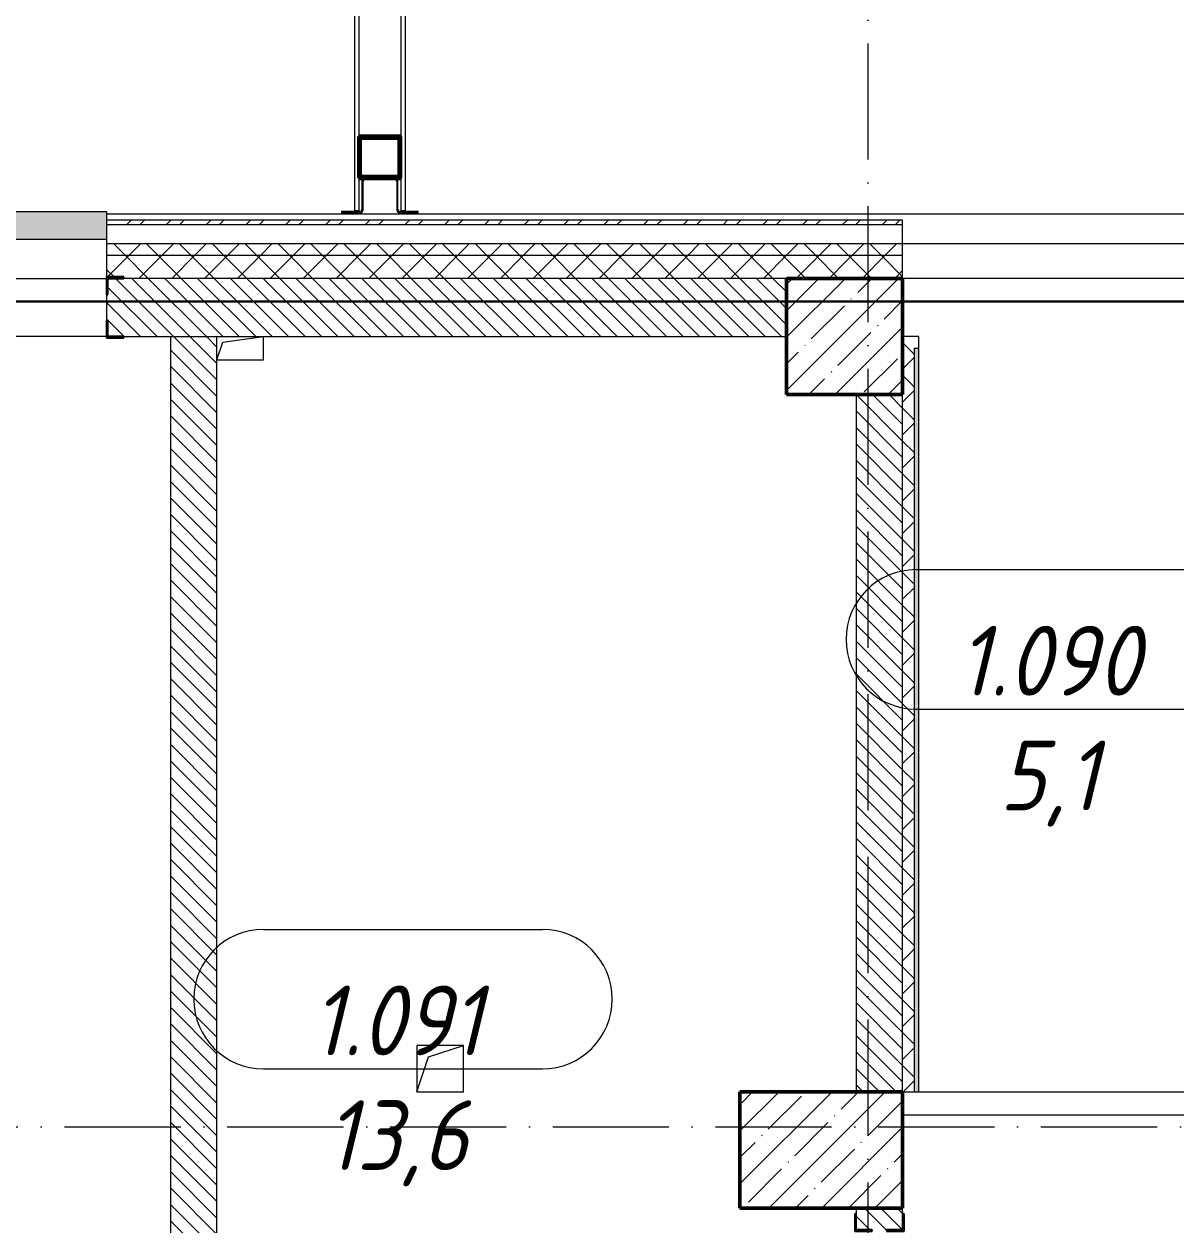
# Model space of a CAD drawing. Header units: millimetres. Extents: x -401725 to 250493, y 305116 to 802890.
# Drawn here: x -91045 to -86089, y 540624 to 545791 of the extents above; entities that cross this region are included whole.
import ezdxf

# ---------------------------------------------------------------- set-up
doc = ezdxf.new("R2010")
doc.units = ezdxf.units.MM
doc.linetypes.add('50_200_ШТРИХ_1Т_ш5_п1_п1_', pattern=[700, 500, -100, 0, -100])
for name, color, linetype, lineweight, true_color in [('A-AREA-IDEN-1', 7, 'Continuous', 9, 0x000000), ('A-GLAZ-____-OTLN-1', 7, 'Continuous', 9, 0xc0c0c0), ('A-WALL-____-PATT-2', 7, 'Continuous', 9, 0x787878)]:
    doc.layers.add(name, color=color, linetype=linetype, lineweight=lineweight, true_color=true_color)
for name, color, linetype, lineweight in [('A-FLOR-____-OTLN', 7, 'Continuous', 9), ('A-GENM-____-MCUT', 7, 'Continuous', 25), ('A-GENM-____-OTLN', 7, 'Continuous', 9), ('A-GENM-____-OTLN-1', 7, 'Continuous', 25), ('A-GLAZ-____-OTLN', 7, 'Continuous', 9), ('A-WALL-____-MCUT', 7, 'Continuous', 13), ('A-WALL-____-MCUT-1', 7, 'Continuous', 9), ('A-WALL-____-OTLN', 7, 'Continuous', 9), ('A-WALL-____-PATT-1', 7, 'Continuous', 9), ('A-WALL-FNSH-MCUT-1', 7, 'Continuous', 9), ('I-WALL-____-OTLN', 7, 'Continuous', 9), ('S-BEAM-____-MCUT', 7, 'Continuous', 53), ('S-BEAM-____-OTLN', 7, 'Continuous', 9), ('S-COLS-____-MCUT', 7, 'Continuous', 50), ('S-COLS-____-OTLN', 7, 'Continuous', 9), ('S-GRID-____-OTLN-1', 7, '50_200_ШТРИХ_1Т_ш5_п1_п1_', 9), ('Текстовые примечания', 7, 'Continuous', 9)]:
    doc.layers.add(name, color=color, linetype=linetype, lineweight=lineweight)
doc.styles.add('ISOCPEUR_I', font='isocpeui.ttf', dxfattribs={"width": 0.9, "height": 2.5})
pattern_1 = [(135, (-176515.067, 459015.94), (-35.35534, -35.35534), [])]
pattern_2 = [(45, (-176515.07, 459015.94), (-85.53659, 85.53659), []), (45, (-176458.04, 459015.94), (-85.53659, 85.53659), [])]
pattern_3 = [(45, (-176515.07, 459015.94), (-70.71068, 70.71068), []), (135, (-176515.07, 459015.94), (-70.71068, -70.71068), [])]

# ---------------------------------------------------------------- blocks, each defined once
blk = doc.blocks.new('BSC_Колонна _Прямоугольная - 500х500-V44-АР1_План отверстий 1 этажа в осях 1-64_Ю-ЯЯ')
at = {"layer": 'S-COLS-____-OTLN'}
h = blk.add_hatch(dxfattribs=at)
h.set_pattern_fill('FP_51', color=256, style=0, pattern_type=2)
h.set_pattern_definition([(45, (-89000, -85431.04), (-114.04925, 114.04925), []), (45, (-88885.95, -85431.04), (-114.04925, 114.04925), [201.613, -40.323, 3.353, -36.97])])
h.paths.add_polyline_path([(-250, -250), (250, -250), (250, 250), (-250, 250)], flags=0)
at = {"layer": 'S-COLS-____-MCUT'}
for p, q in [((250, 250), (-250, 250)), ((-250, 250), (-250, -250)), ((250, -250), (250, 250)), ((-250, -250), (250, -250))]:
    blk.add_line(p, q, dxfattribs=at)
blk = doc.blocks.new('BSC_Колонна _Прямоугольная - 500х700-V165-АР1_План отверстий 1 этажа в осях 1-64_Ю-ЯЯ')
at = {"layer": 'S-COLS-____-OTLN'}
h = blk.add_hatch(dxfattribs=at)
h.set_pattern_fill('FP_177', color=256, style=0, pattern_type=2)
h.set_pattern_definition([(315, (-81931.04, 88900), (114.04925, 114.04925), []), (315, (-81931.04, 88785.95), (114.04925, 114.04925), [201.613, -40.323, 3.353, -36.97])])
h.paths.add_polyline_path([(-250, -350), (250, -350), (250, 350), (-250, 350)], flags=0)
at = {"layer": 'S-COLS-____-MCUT'}
for p, q in [((250, 350), (-250, 350)), ((-250, 350), (-250, -350)), ((250, -350), (250, 350)), ((-250, -350), (250, -350))]:
    blk.add_line(p, q, dxfattribs=at)
blk = doc.blocks.new('Фахверк_СКБ_Уголок - 250_2700-27497298-АР1_План отверстий 1 этажа в осях 1-64_Ю-ЯЯ')
at = {"layer": 'A-GENM-____-MCUT'}
for p, q in [((200, 181), (125, 181)), ((125, 181), (125, 106)), ((131, 106), (131, 175)), ((131, 175), (200, 175)), ((200, 175), (200, 181)), ((125, 106), (131, 106)), ((131, -6), (125, -6)), ((125, -6), (125, -81)), ((131, -75), (131, -6)), ((125, -81), (200, -81)), ((200, -75), (131, -75)), ((200, -81), (200, -75))]:
    blk.add_line(p, q, dxfattribs=at)
blk = doc.blocks.new('Каркас несущий 3 - Каркас несущий 1-27570357-АР1_План отверстий 1 этажа в осях 1-64_Ю-ЯЯ')
at = {"layer": 'S-BEAM-____-MCUT'}
for p, q in [((86910.3, 86292), (86910.3, 86112)), ((87090.3, 86292), (86910.3, 86292)), ((86916.3, 86286), (87084.3, 86286)), ((86916.3, 86118), (86916.3, 86286)), ((87084.3, 86286), (87084.3, 86118)), ((87090.3, 86112), (87090.3, 86292)), ((86910.3, 86112), (87090.3, 86112)), ((87084.3, 86118), (86916.3, 86118))]:
    blk.add_line(p, q, dxfattribs=at)
blk = doc.blocks.new('Каркас несущий 6 - Каркас несущий 2-27571040-АР1_План отверстий 1 этажа в осях 1-64_Ю-ЯЯ')
at = {"layer": 'S-BEAM-____-OTLN'}
for p, q in [((86891.3, 89546.9), (86891.3, 85971)), ((86891.3, 89546.9), (86892.3, 89546.9)), ((86892.3, 89546.9), (86910.3, 89546.9)), ((86910.3, 89546.9), (86911.3, 89546.9)), ((86911.3, 89322), (86911.3, 89546.9)), ((87091.3, 89546.9), (87091.3, 85971)), ((87091.3, 89546.9), (87092.3, 89546.9)), ((87092.3, 89546.9), (87110.3, 89546.9)), ((87110.3, 89546.9), (87111.3, 89546.9)), ((87111.3, 85971), (87111.3, 89546.9)), ((86911.3, 86292), (86911.3, 89142.1)), ((86911.3, 85971), (86911.3, 86112)), ((86892.3, 85971), (86891.3, 85971)), ((86910.3, 85971), (86892.3, 85971)), ((86911.3, 85971), (86910.3, 85971)), ((87092.3, 85971), (87091.3, 85971)), ((87110.3, 85971), (87092.3, 85971)), ((87111.3, 85971), (87110.3, 85971))]:
    blk.add_line(p, q, dxfattribs=at)
blk = doc.blocks.new('_Загрузка_Элементы крепления фасадных ламелей2 - _Загрузка_Элементы крепления фасадных ламелей-27588014-АР1_План отверстий 1 этажа в осях 1-64_Ю-ЯЯ')
at = {"layer": 'S-BEAM-____-OTLN'}
for p, q in [((86923.7, 86099.4), (86923.7, 85978.5)), ((86928.7, 85978.4), (86928.7, 86099.3)), ((86938.1, 86108.9), (87063.9, 86108.9)), ((86938.1, 86107), (87063.9, 86107)), ((87073.3, 86099.3), (87073.3, 85978.4)), ((87078.3, 85978.5), (87078.3, 86099.4)), ((86914.1, 85968.9), (86836, 85968.9)), ((86836, 85968.9), (86836, 85963.9)), ((86836, 85963.9), (86914.2, 85963.9)), ((86836, 85963.9), (86836, 85962)), ((86836, 85962), (86914.2, 85962)), ((86928.7, 85976.6), (86928.7, 85978.4)), ((87073.3, 85978.4), (87073.3, 85976.6)), ((87087.8, 85963.9), (87166, 85963.9)), ((87087.8, 85962), (87166, 85962)), ((87166, 85968.9), (87087.9, 85968.9)), ((87166, 85963.9), (87166, 85968.9)), ((87166, 85962), (87166, 85963.9))]:
    blk.add_line(p, q, dxfattribs=at)
for centre, radius, start, end in [((86938.7, 86098.9), 15, 121.1832, 178.1584), ((86938.7, 86098.9), 10, 93.3015, 177.7445), ((86938.7, 86097.1), 10, 93.3015, 177.7445), ((87063.3, 86098.9), 10, 2.2555, 86.6985), ((87063.3, 86097.1), 10, 2.2555, 86.6985), ((87063.3, 86098.9), 15, 1.8416, 58.8168), ((86913.7, 85978.8), 10, 272.2555, 357.7445), ((86913.7, 85978.8), 15, 271.8416, 358.1584), ((86913.7, 85977), 15, 271.8416, 358.1584), ((87088.3, 85978.8), 15, 181.8416, 268.1584), ((87088.3, 85977), 15, 181.8416, 268.1584), ((87088.3, 85978.8), 10, 182.2555, 267.7445)]:
    blk.add_arc(centre, radius, start, end, dxfattribs=at)
blk = doc.blocks.new('Фахверк_СКБ_Уголок - 200_4010-27904266-АР1_План отверстий 1 этажа в осях 1-64_Ю-ЯЯ')
at = {"layer": 'A-GENM-____-MCUT'}
for p, q in [((125, 156), (50, 156)), ((50, 156), (50, 150)), ((125, 81), (125, 156)), ((50, 150), (119, 150)), ((119, 150), (119, 81)), ((119, 81), (125, 81)), ((125, 19), (119, 19)), ((119, 19), (119, -50)), ((125, -56), (125, 19)), ((119, -50), (50, -50)), ((50, -50), (50, -56)), ((50, -56), (125, -56))]:
    blk.add_line(p, q, dxfattribs=at)
blk = doc.blocks.new('AR_Отверстие прямоугольное _в плите_ - AR_Отверстие прямоугольное _в плите_-30459597-АР1_План отверстий 1 этажа в осях 1-64_Ю-ЯЯ')
at = {"layer": 'A-GENM-____-OTLN'}
for p, q in [((100, 100), (-100, 100)), ((-100, 100), (-100, -100)), ((-50, 50), (100, 100)), ((100, -100), (100, 100)), ((-100, -100), (-50, 50)), ((-100, -100), (100, -100))]:
    blk.add_line(p, q, dxfattribs=at)
blk = doc.blocks.new('AR_Отверстие прямоугольное _в плите_ - AR_Отверстие прямоугольное _в плите_-V209-АР1_План отверстий 1 этажа в осях 1-64_Ю-ЯЯ')
at = {"layer": 'A-GENM-____-OTLN'}
for p, q in [((-100, -50), (-75, 25)), ((-75, 25), (100, 50)), ((100, -50), (100, 50)), ((-100, -50), (100, -50))]:
    blk.add_line(p, q, dxfattribs=at)
blk = doc.blocks.new('Отлив_СКБ - Отлив витража_120_НВФ-31885689-АР1_План отверстий 1 этажа в осях 1-64_Ю-ЯЯ')
at = {"layer": 'A-GLAZ-____-OTLN-1'}
for points in [[(1800, 2), (1800, 120), (0, 120), (0, 2), (749.6, 2)], [(1800, 0), (1800, 2), (0, 2), (0, 0), (749.6, 0)]]:
    blk.add_hatch(color=256, dxfattribs=at).paths.add_polyline_path(points, flags=0)
at = {"layer": 'A-GLAZ-____-OTLN'}
for p, q in [((0, 83), (0, 120)), ((1800, 120), (0, 120)), ((1800, 120), (1800, 83)), ((0, 2), (1800, 2)), ((1800, 0), (0, 0))]:
    blk.add_line(p, q, dxfattribs=at)
blk = doc.blocks.new('AAR_СКБ_Марка_помещения_1_5 ммп - Номер _ Площадь-27962135-АИ_План этажа_Стены_1')
at = {"layer": 'A-AREA-IDEN-1'}
for p, q in [((-2.987, 3), (3.013, 3)), ((-2.987, 0), (3.013, 0))]:
    blk.add_line(p, q, dxfattribs=at)
for centre, start, end in [((-2.987, 1.5), 90, 270), ((3.013, 1.5), 270, 90)]:
    blk.add_arc(centre, 1.5, start, end, dxfattribs=at)

msp = doc.modelspace()

# ---------------------------------------------------------------- hatches: boundary and pattern name
at = {"layer": 'A-WALL-____-PATT-1'}
h = msp.add_hatch(dxfattribs=at)
h.set_pattern_fill('FP_3', color=256, style=0, pattern_type=2)
h.set_pattern_definition(pattern_2)
h.paths.add_polyline_path([(-88155.4428, 544926.983), (-87505.0675, 544926.983), (-87505.0675, 544946.983), (-90690.0675, 544946.983), (-90690.0675, 544926.983), (-89039.1932, 544926.983)], flags=0)
h.paths.add_polyline_path([(-93615.0675, 544926.983), (-92490.0675, 544926.983), (-92490.0675, 544946.983), (-93615.0675, 544946.983)], flags=0)
h.paths.add_polyline_path([(-95415.0675, 544926.983), (-95415.0675, 544946.983), (-99465.0675, 544946.983), (-99465.0675, 544926.983), (-96992.9462, 544926.983)], flags=0)
h.paths.add_polyline_path([(-101411.6978, 544926.983), (-101265.0675, 544926.983), (-101265.0675, 544946.983), (-101780.0675, 544946.983), (-101780.0675, 544926.983)], flags=0)
h = msp.add_hatch(dxfattribs=at)
h.set_pattern_fill('FP_3', color=256, style=0, pattern_type=2)
h.set_pattern_definition(pattern_2)
h.paths.add_polyline_path([(-75035.0675, 544926.983), (-75015.0675, 544926.983), (-75015.0675, 544946.983), (-78915.0675, 544946.983), (-78915.0675, 544926.983), (-75782.9382, 544926.983)], flags=0)
h.paths.add_polyline_path([(-80915.0675, 544926.983), (-80315.0675, 544926.983), (-80315.0675, 544946.983), (-80915.0675, 544946.983)], flags=0)
h.paths.add_polyline_path([(-83015.0675, 544926.983), (-83015.0675, 544946.983), (-83715.0675, 544946.983), (-83715.0675, 544926.983)], flags=0)
h.paths.add_polyline_path([(-87265.0675, 544926.983), (-87265.0675, 544946.983), (-87505.0675, 544946.983), (-87505.0675, 544926.983)], flags=0)
h.paths.add_polyline_path([(-85865.0675, 544926.983), (-85515.0675, 544926.983), (-85515.0675, 544946.983), (-85865.0675, 544946.983)], flags=0)
h = msp.add_hatch(dxfattribs=at)
h.set_pattern_fill('FP_1', color=256, style=0, pattern_type=2)
h.set_pattern_definition(pattern_3)
h.paths.add_polyline_path([(-88155.4428, 544796.983), (-87505.0675, 544796.983), (-87505.0675, 544846.983), (-90690.0675, 544846.983), (-90690.0675, 544796.983), (-89039.1932, 544796.983)], flags=0)
h.paths.add_polyline_path([(-93615.0675, 544796.983), (-92490.0675, 544796.983), (-92490.0675, 544846.983), (-93615.0675, 544846.983)], flags=0)
h.paths.add_polyline_path([(-95415.0675, 544796.983), (-95415.0675, 544846.983), (-99465.0675, 544846.983), (-99465.0675, 544796.983), (-96992.9462, 544796.983)], flags=0)
h.paths.add_polyline_path([(-101780.0675, 544796.983), (-101265.0675, 544796.983), (-101265.0675, 544846.983), (-101780.0675, 544846.983)], flags=0)
h = msp.add_hatch(dxfattribs=at)
h.set_pattern_fill('FP_1', color=256, style=0, pattern_type=2)
h.set_pattern_definition(pattern_3)
h.paths.add_polyline_path([(-87505.0675, 544696.983), (-87505.0675, 544796.983), (-90690.0675, 544796.983), (-90690.0675, 544702.983), (-90615.0675, 544702.983), (-90615.0675, 544696.983), (-87765.0675, 544696.983)], flags=0)
h.paths.add_polyline_path([(-93115.0675, 544696.983), (-92565.0675, 544696.983), (-92565.0675, 544702.983), (-92490.0675, 544702.983), (-92490.0675, 544796.983), (-93615.0675, 544796.983), (-93615.0675, 544696.983), (-93457.9448, 544696.983)], flags=0)
h.paths.add_polyline_path([(-95490.0675, 544696.983), (-95490.0675, 544702.983), (-95415.0675, 544702.983), (-95415.0675, 544796.983), (-99465.0675, 544796.983), (-99465.0675, 544702.983), (-99390.0675, 544702.983), (-99390.0675, 544696.983), (-96992.9462, 544696.983)], flags=0)
h.paths.add_polyline_path([(-101411.6978, 544696.983), (-101265.0675, 544696.983), (-101265.0675, 544796.983), (-101780.0675, 544796.983), (-101780.0675, 544696.983), (-101765.0675, 544696.983)], flags=0)
h = msp.add_hatch(dxfattribs=at)
h.set_pattern_fill('FP_1', color=256, style=0, pattern_type=2)
h.set_pattern_definition(pattern_3)
h.paths.add_polyline_path([(-75265.0675, 544796.983), (-75165.0675, 544796.983), (-75165.0675, 544846.983), (-78915.0675, 544846.983), (-78915.0675, 544796.983), (-75782.9382, 544796.983)], flags=0)
h.paths.add_polyline_path([(-83015.0675, 544796.983), (-83015.0675, 544846.983), (-83715.0675, 544846.983), (-83715.0675, 544796.983)], flags=0)
h.paths.add_polyline_path([(-80315.0675, 544796.983), (-80315.0675, 544846.983), (-80915.0675, 544846.983), (-80915.0675, 544796.983)], flags=0)
h.paths.add_polyline_path([(-85515.0675, 544796.983), (-85515.0675, 544846.983), (-85865.0675, 544846.983), (-85865.0675, 544796.983)], flags=0)
h.paths.add_polyline_path([(-87265.0675, 544796.983), (-87265.0675, 544846.983), (-87505.0675, 544846.983), (-87505.0675, 544796.983)], flags=0)
h = msp.add_hatch(dxfattribs=at)
h.set_pattern_fill('FP_1', color=256, style=0, pattern_type=2)
h.set_pattern_definition(pattern_3)
h.paths.add_polyline_path([(-75265.0675, 544696.983), (-75265.0675, 544796.983), (-78915.0675, 544796.983), (-78915.0675, 544696.983), (-75782.9382, 544696.983)], flags=0)
h.paths.add_polyline_path([(-80315.0675, 544696.983), (-80315.0675, 544796.983), (-80915.0675, 544796.983), (-80915.0675, 544696.983)], flags=0)
h.paths.add_polyline_path([(-83015.0675, 544696.983), (-83015.0675, 544796.983), (-83715.0675, 544796.983), (-83715.0675, 544702.983), (-83640.0675, 544702.983), (-83640.0675, 544696.983), (-83515.0675, 544696.983)], flags=0)
h.paths.add_polyline_path([(-87265.0675, 544696.983), (-87265.0675, 544796.983), (-87505.0675, 544796.983), (-87505.0675, 544696.983)], flags=0)
h.paths.add_polyline_path([(-85590.0675, 544696.983), (-85590.0675, 544702.983), (-85515.0675, 544702.983), (-85515.0675, 544796.983), (-85865.0675, 544796.983), (-85865.0675, 544702.983), (-85790.0675, 544702.983), (-85790.0675, 544696.983)], flags=0)
h = msp.add_hatch(dxfattribs=at)
h.set_pattern_fill('FP_6', color=256, style=0, pattern_type=2)
h.set_pattern_definition(pattern_1)
h.paths.add_polyline_path([(-90615.0675, 544446.983), (-87765.0675, 544446.983), (-87765.0675, 544696.983), (-90684.0675, 544696.983), (-90684.0675, 544627.983), (-90690.0675, 544627.983), (-90690.0675, 544515.983), (-90684.0675, 544515.983), (-90684.0675, 544446.983)], flags=0)
h.paths.add_polyline_path([(-93115.0675, 544446.983), (-92496.0675, 544446.983), (-92496.0675, 544515.983), (-92490.0675, 544515.983), (-92490.0675, 544627.983), (-92496.0675, 544627.983), (-92496.0675, 544696.983), (-93115.0675, 544696.983), (-93115.0675, 544515.983)], flags=0)
h = msp.add_hatch(dxfattribs=at)
h.set_pattern_fill('FP_6', color=256, style=0, pattern_type=2)
h.set_pattern_definition(pattern_1)
h.paths.add_polyline_path([(-90415.0675, 536696.983), (-90215.0675, 536696.983), (-90215.0675, 537196.983), (-90415.0675, 537196.983), (-90415.0675, 536896.983)], flags=0)
h.paths.add_polyline_path([(-90347.4142, 537696.983), (-90215.0675, 537696.983), (-90215.0675, 544446.983), (-90415.0675, 544446.983), (-90415.0675, 537696.983)], flags=0)
h = msp.add_hatch(dxfattribs=at)
h.set_pattern_fill('FP_1', color=256, style=0, pattern_type=2)
h.set_pattern_definition(pattern_3)
h.paths.add_polyline_path([(-87265.0675, 541196.983), (-87215.0675, 541196.983), (-87215.0675, 544446.983), (-87265.0675, 544446.983), (-87265.0675, 542071.5607)], flags=0)
h = msp.add_hatch(dxfattribs=at)
h.set_pattern_fill('FP_1', color=256, style=0, pattern_type=2)
h.set_pattern_definition(pattern_3)
h.paths.add_polyline_path([(-87215.0675, 544396.983), (-87195.0675, 544396.983), (-87195.0675, 544446.983), (-87215.0675, 544446.983)], flags=0)
h.paths.add_polyline_path([(-85765.0675, 544396.983), (-85765.0675, 544446.983), (-85790.0675, 544446.983), (-85790.0675, 544440.983), (-85865.0675, 544440.983), (-85865.0675, 544396.983), (-85785.0675, 544396.983)], flags=0)
h = msp.add_hatch(dxfattribs=at)
h.set_pattern_fill('FP_6', color=256, style=0, pattern_type=2)
h.set_pattern_definition(pattern_1)
h.paths.add_polyline_path([(-87265.0675, 541196.983), (-87265.0675, 544196.983), (-87465.0675, 544196.983), (-87465.0675, 541196.983)], flags=0)
h = msp.add_hatch(dxfattribs=at)
h.set_pattern_fill('FP_6', color=256, style=0, pattern_type=2)
h.set_pattern_definition(pattern_1)
h.paths.add_polyline_path([(-87265.0675, 539261.983), (-87265.0675, 539496.983), (-87465.0675, 539496.983), (-87465.0675, 539261.983)], flags=0)
h.paths.add_polyline_path([(-87396.0675, 540596.983), (-87334.0675, 540596.983), (-87334.0675, 540602.983), (-87265.0675, 540602.983), (-87265.0675, 540696.983), (-87465.0675, 540696.983), (-87465.0675, 540602.983), (-87396.0675, 540602.983)], flags=0)
at = {"layer": 'A-WALL-____-PATT-2'}
h = msp.add_hatch(dxfattribs=at)
h.set_pattern_fill('FP_185', color=256, style=0, pattern_type=2)
h.set_pattern_definition([(0, (-176515.067, 459015.94), (81.28, 20.32), [3.353, -57.607, 3.353, -57.607, -325.12]), (0, (-176515.067, 459015.94), (81.28, 20.32), [-121.92, 3.353, -118.567, 3.353, -57.607, -142.24]), (0, (-176515.067, 459015.94), (81.28, 20.32), [-304.8, 3.353, -37.287, 3.353, -98.247]), (120, (-176484.587, 459026.1), (-58.2376362, 60.2305448), [3.353, -57.607, 3.353, -57.607, -325.12]), (120, (-176484.587, 459026.1), (-58.2376362, 60.2305448), [-121.92, 3.353, -118.567, 3.353, -57.607, -142.24]), (120, (-176484.587, 459026.1), (-58.2376362, 60.2305448), [-304.8, 3.353, -37.287, 3.353, -98.247]), (240, (-176474.427, 459066.74), (-23.0423638, -80.5505448), [3.353, -57.607, 3.353, -57.607, -325.12]), (240, (-176474.427, 459066.74), (-23.0423638, -80.5505448), [-121.92, 3.353, -118.567, 3.353, -57.607, -142.24]), (240, (-176474.427, 459066.74), (-23.0423638, -80.5505448), [-304.8, 3.353, -37.287, 3.353, -98.247])])
h.paths.add_polyline_path([(-87195.0675, 541196.983), (-87195.0675, 544396.983), (-87215.0675, 544396.983), (-87215.0675, 541196.983)], flags=0)

# ---------------------------------------------------------------- linework, layer by layer
at = {"layer": 'A-FLOR-____-OTLN'}
msp.add_line((-90690.0675, 544973.983), (-74498.7376, 544973.983), dxfattribs=at)
at = {"layer": 'A-WALL-____-MCUT'}
for p, q in [((-90690.0675, 544926.983), (-90690.0675, 544702.983)), ((-87265.0675, 544926.983), (-90690.0675, 544926.983)), ((-87265.0675, 544696.983), (-87265.0675, 544926.983)), ((-90690.0675, 544627.983), (-90690.0675, 544515.983)), ((-90615.0675, 544446.983), (-87765.0675, 544446.983)), ((-90415.0675, 544446.983), (-90415.0675, 537696.983)), ((-90215.0675, 539261.983), (-90215.0675, 544446.983)), ((-87215.0675, 544446.983), (-87265.0675, 544446.983)), ((-87215.0675, 544396.983), (-87215.0675, 541196.983)), ((-87215.0675, 544396.983), (-87195.0675, 544396.983)), ((-87465.0675, 544196.983), (-87465.0675, 541196.983)), ((-87265.0675, 541196.983), (-87265.0675, 544196.983)), ((-87265.0675, 541196.983), (-87215.0675, 541196.983)), ((-87465.0675, 540696.983), (-87465.0675, 540671.983)), ((-87265.0675, 540671.983), (-87265.0675, 540696.983))]:
    msp.add_line(p, q, dxfattribs=at)
at = {"layer": 'A-WALL-____-MCUT-1'}
for p, q in [((-90690.0675, 544846.983), (-87265.0675, 544846.983)), ((-90690.0675, 544796.983), (-87265.0675, 544796.983)), ((-87765.0675, 544696.983), (-90615.0675, 544696.983))]:
    msp.add_line(p, q, dxfattribs=at)
at = {"layer": 'A-WALL-____-OTLN'}
for p, q in [((-87265.0675, 544846.983), (-85865.0675, 544846.983)), ((-92490.0675, 544696.983), (-90690.0675, 544696.983)), ((-85865.0675, 544696.983), (-87265.0675, 544696.983)), ((-90690.0675, 544446.983), (-92490.0675, 544446.983))]:
    msp.add_line(p, q, dxfattribs=at)
at = {"layer": 'A-WALL-FNSH-MCUT-1'}
for p, q in [((-87265.0675, 544946.983), (-90690.0675, 544946.983)), ((-90690.0675, 544946.983), (-90690.0675, 544926.983)), ((-87265.0675, 544926.983), (-87265.0675, 544946.983)), ((-87195.0675, 544446.983), (-87215.0675, 544446.983)), ((-87195.0675, 541196.983), (-87195.0675, 544446.983)), ((-87215.0675, 541196.983), (-87195.0675, 541196.983))]:
    msp.add_line(p, q, dxfattribs=at)
at = {"layer": 'I-WALL-____-OTLN'}
for p, q in [((-87195.0675, 541196.983), (-85865.0675, 541196.983)), ((-85865.0675, 541096.983), (-87265.0675, 541096.983))]:
    msp.add_line(p, q, dxfattribs=at)
at = {"layer": 'S-GRID-____-OTLN-1'}
for p, q in [((-87415.0675, 549908.7924), (-87415.0675, 498597.5699)), ((-72440.6609, 544596.983), (-181183.8377, 544596.983)), ((-181183.8377, 541046.983), (-72440.6609, 541046.983))]:
    msp.add_line(p, q, dxfattribs=at)
at = {"layer": 'Текстовые примечания', "color": 1, "lineweight": 30}
msp.add_lwpolyline([(-19349.125, 544596.983), (-401724.6123, 544596.983)], dxfattribs=at)

# ---------------------------------------------------------------- block references
at = {"layer": 'A-AREA-IDEN-1', "xscale": 199.9999999999999, "yscale": 199.9999999999999, "zscale": 199.9999999999999}
for p in [(-86610.9649, 542843.7217), (-89417.1212, 541295.9491)]:
    msp.add_blockref('AAR_СКБ_Марка_помещения_1_5 ммп - Номер _ Площадь-27962135-АИ_План этажа_Стены_1', p, dxfattribs=at)
at = {"layer": 'A-GENM-____-OTLN'}
for name, p in [('AR_Отверстие прямоугольное _в плите_ - AR_Отверстие прямоугольное _в плите_-V209-АР1_План отверстий 1 этажа в осях 1-64_Ю-ЯЯ', (-90115.0675, 544396.983)), ('AR_Отверстие прямоугольное _в плите_ - AR_Отверстие прямоугольное _в плите_-30459597-АР1_План отверстий 1 этажа в осях 1-64_Ю-ЯЯ', (-89255.0675, 541296.983))]:
    msp.add_blockref(name, p, dxfattribs=at)
at = {"layer": 'A-GENM-____-OTLN-1'}
msp.add_blockref('Фахверк_СКБ_Уголок - 250_2700-27497298-АР1_План отверстий 1 этажа в осях 1-64_Ю-ЯЯ', (-90815.0675, 544521.983), dxfattribs=at)
at = {"layer": 'A-GENM-____-OTLN-1', "rotation": 270}
msp.add_blockref('Фахверк_СКБ_Уголок - 200_4010-27904266-АР1_План отверстий 1 этажа в осях 1-64_Ю-ЯЯ', (-87415.0675, 540721.983), dxfattribs=at)
at = {"layer": 'A-GLAZ-____-OTLN'}
msp.add_blockref('Отлив_СКБ - Отлив витража_120_НВФ-31885689-АР1_План отверстий 1 этажа в осях 1-64_Ю-ЯЯ', (-92490.0675, 544863.983), dxfattribs=at)
at = {"layer": 'S-BEAM-____-OTLN'}
for name in ['Каркас несущий 6 - Каркас несущий 2-27571040-АР1_План отверстий 1 этажа в осях 1-64_Ю-ЯЯ', 'Каркас несущий 3 - Каркас несущий 1-27570357-АР1_План отверстий 1 этажа в осях 1-64_Ю-ЯЯ', '_Загрузка_Элементы крепления фасадных ламелей2 - _Загрузка_Элементы крепления фасадных ламелей-27588014-АР1_План отверстий 1 этажа в осях 1-64_Ю-ЯЯ']:
    msp.add_blockref(name, (-176515.0675, 459015.941), dxfattribs=at)
at = {"layer": 'S-COLS-____-OTLN'}
msp.add_blockref('BSC_Колонна _Прямоугольная - 500х500-V44-АР1_План отверстий 1 этажа в осях 1-64_Ю-ЯЯ', (-87515.0675, 544446.983), dxfattribs=at)
at = {"layer": 'S-COLS-____-OTLN', "rotation": 89.9999999999999}
msp.add_blockref('BSC_Колонна _Прямоугольная - 500х700-V165-АР1_План отверстий 1 этажа в осях 1-64_Ю-ЯЯ', (-87615.0675, 540946.983), dxfattribs=at)

# ---------------------------------------------------------------- texts
at = {"layer": 'A-AREA-IDEN-1', "char_height": 300, "attachment_point": 8, "line_spacing_factor": 1.139951, "style": 'ISOCPEUR_I'}
for s, insert, width in [('\\pxqc,t8.46667,16.93333,25.4,33.86667,42.33333,50.8,59.26667,67.73333,76.2,84.66667,93.13333,101.6,110.06667,118.53333,127,135.46667,143.93333,152.4,160.86667,169.33333,177.8,186.26667,194.73333,203.2,211.66667,220.13333,228.6,237.06667,245.53333,254,262.46667,270.93333;{1.090}', (-86636.394, 542902.0515), 900), ('\\pxqc,t8.46667,16.93333,25.4,33.86667,42.33333,50.8,59.26667,67.73333,76.2,84.66667,93.13333,101.6,110.06667,118.53333,127,135.46667,143.93333,152.4,160.86667,169.33333,177.8,186.26667,194.73333,203.2,211.66667,220.13333,228.6,237.06667,245.53333,254,262.46667,270.93333;{5,1}', (-86636.394, 542338.1036), 490), ('\\pxqc,t8.46667,16.93333,25.4,33.86667,42.33333,50.8,59.26667,67.73333,76.2,84.66667,93.13333,101.6,110.06667,118.53333,127,135.46667,143.93333,152.4,160.86667,169.33333,177.8,186.26667,194.73333,203.2,211.66667,220.13333,228.6,237.06667,245.53333,254,262.46667,270.93333;{1.091}', (-89442.5503, 541354.2789), 846), ('\\pxqc,t8.46667,16.93333,25.4,33.86667,42.33333,50.8,59.26667,67.73333,76.2,84.66667,93.13333,101.6,110.06667,118.53333,127,135.46667,143.93333,152.4,160.86667,169.33333,177.8,186.26667,194.73333,203.2,211.66667,220.13333,228.6,237.06667,245.53333,254,262.46667,270.93333;{13,6}', (-89442.5503, 540790.3309), 702)]:
    msp.add_mtext(s, dxfattribs=dict(at, insert=insert, width=width))

doc.saveas('drawing.dxf')
